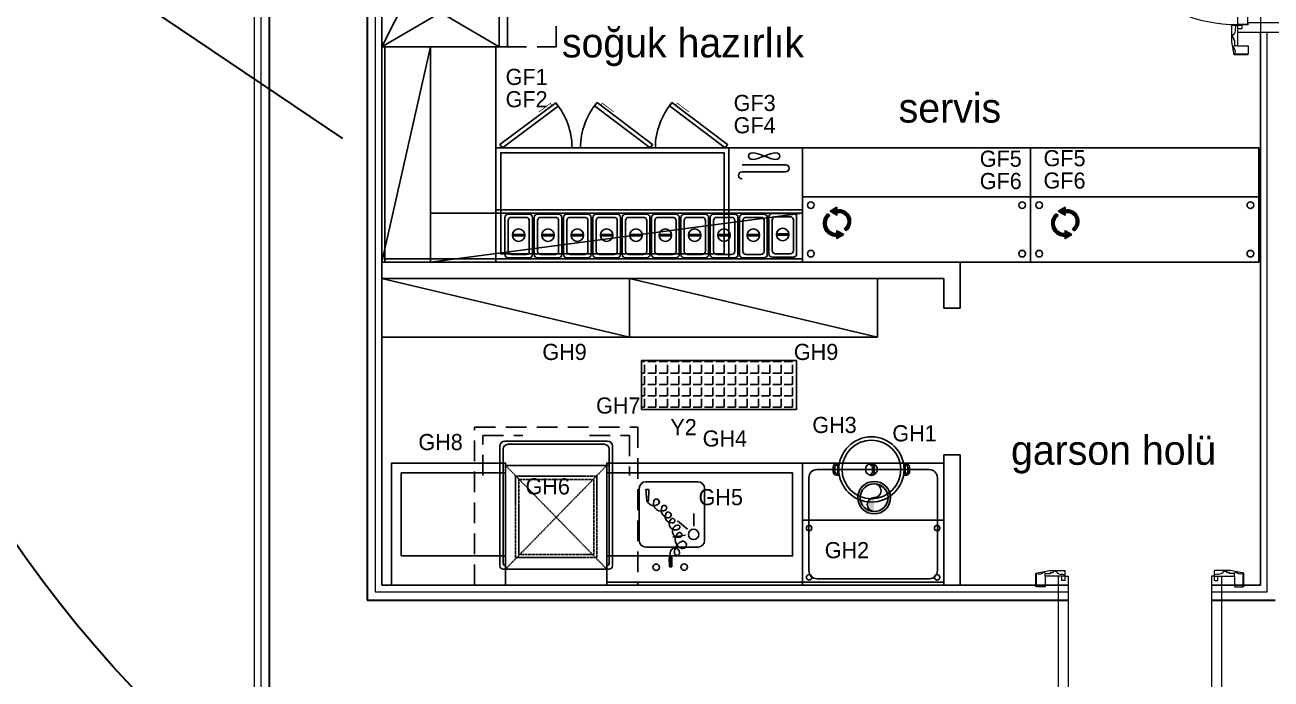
# Model space of a CAD drawing. Header units: millimetres. Extents: x 4346 to 24970, y -10214 to -5839.
# Drawn here: x 12001 to 12765, y -7282 to -6881 of the extents above; entities that cross this region are included whole.
import ezdxf

# ---------------------------------------------------------------- set-up
doc = ezdxf.new("R2010")
doc.units = ezdxf.units.MM
for name, pattern in [('CONTINUA', [0]), ('DASHED', [0.75, 0.5, -0.25]), ('HIDDENX2', [19.049999999999997, 12.7, -6.349999999999998])]:
    doc.linetypes.add(name, pattern=pattern)
doc.layers.add('a_mermer', color=143, linetype='Continuous', lineweight=0, transparency=0.2)
for name, color, linetype, lineweight in [('Duvar', 7, 'Continuous', 30), ('duvar mevcut', 55, 'Continuous', 30), ('QAPI_UST_KESIM', 1, 'Continuous', 5), ('TEFRIS', 11, 'Continuous', 15), ('WL - ALÇIPAN KAPLAMA', 30, 'Continuous', 15)]:
    doc.layers.add(name, color=color, linetype=linetype, lineweight=lineweight)
doc.layers.add('MUTFAKEKİPMAN', color=1, linetype='Continuous')
doc.layers.add('S2000-002 Çizgi', color=1, linetype='Continuous')
doc.styles.add('TAKSİM', font='GOTHIC.TTF', dxfattribs={"height": 20})
pattern_1 = [(360, (9878.088554248385, -4800.784602951489), (-1e-16, -0.5588000000000001), [0.4064, -0.1524]), (270, (9878.088554248385, -4800.784602951489), (-0.5588000000000001, 0), [0.4064, -0.1524])]
pattern_2 = [(360, (10018.08855424838, -4800.784602951489), (-1e-16, -0.5588000000000001), [0.4064, -0.1524]), (270, (10018.08855424838, -4800.784602951489), (-0.5588000000000001, 0), [0.4064, -0.1524])]

# ---------------------------------------------------------------- blocks, each defined once
blk = doc.blocks.new('kapipervaz')
at = {"layer": 'QAPI_UST_KESIM'}
for p, q in [((76393.1638356929, 185959.695315808), (76395.20684700957, 185959.695315808)), ((76393.1638356929, 185959.695315808), (76393.1638356929, 185956.2743294842)), ((76395.20684700957, 185959.695315808), (76395.20684700957, 185957.153009029)), ((76405.5725772633, 185957.186470762), (76405.5725772633, 185963.6807021952)), ((76405.5725772633, 185963.6807021952), (76410.76383569294, 185963.6807021952)), ((76410.76383569294, 185963.6807021952), (76410.76383569294, 185955.6807021952)), ((76393.1638356929, 185957.153009029), (76405.5725772633, 185957.153009029)), ((76402.17270465502, 185954.9110869108), (76400.76651754006, 185954.9110869108)), ((76405.5725772633, 185955.4799328736), (76402.17270465502, 185955.4799328736)), ((76402.17270465502, 185955.4799328736), (76402.17270465502, 185954.9110869108)), ((76405.5725772633, 185957.186470762), (76405.5725772633, 185955.4799328736)), ((76405.5725772633, 185955.4799328736), (76405.5725772633, 185955.0919742851)), ((76407.00369297907, 185955.0524700655), (76407.19150859996, 185955.0524700655))]:
    blk.add_line(p, q, dxfattribs=at)
for centre, radius, start, end in [((76393.31254312303, 185956.2892656081), 0.1542497506080976, 164.5943422603598, 245.8606193306625), ((76393.65526630911, 185953.5681765914), 2.612043186259016, 60.47103065887906, 98.93762662538923), ((76395.16244571957, 185956.0066962178), 0.2752979324185109, 217.022193730535, 348.7051458961134), ((76395.72266867508, 185952.3472876665), 3.617153806992257, 35.94993502471974, 94.60262331255531), ((76399.62982940911, 185955.0699400055), 1.147734382486665, 211.4655184322765, 352.0443927810945), ((76406.29563616018, 185955.3439616222), 0.7657099884225294, 199.2135385886536, 337.6241029743033), ((76409.03012128099, 185953.0351291626), 2.729498288994884, 74.45502487417163, 132.346169137744), ((76410.26077239358, 185955.7956157214), 0.516021125181026, 194.6871218956037, 347.1328320216811)]:
    blk.add_arc(centre, radius, start, end, dxfattribs=at)
blk = doc.blocks.new('papuc1')
at = {"layer": 'QAPI_UST_KESIM'}
for p, q in [((76393.19325351737, 185928.5666026515), (76401.29325351739, 185930.0666026516)), ((76401.29325351737, 185930.0666026516), (76411.19325351738, 185930.0666026516)), ((76411.19325351738, 185925.7090189031), (76411.19325351738, 185930.0666026516)), ((76393.19325351737, 185920.013139361), (76393.19325351737, 185928.5666026515))]:
    blk.add_line(p, q, dxfattribs=at)
blk = doc.blocks.new('k07')
at = {"layer": 'QAPI_UST_KESIM'}
for p, q in [((-93.89999999848078, -31.09914593965641), (-93.89999999849533, 55.00778437581812)), ((-88.99999999847205, 48.95828433816405), (-88.99999999847205, 55.0087843004867)), ((-75.22081599781814, 54.95828433816405), (-88.99999999841384, 54.95828433816405)), ((-75.22081599781814, 51.86756385943863), (-75.22081599781814, 54.95828433816405)), ((-72.90159413214133, 55.04538564628729), (-73.20934441020654, 55.04538564628729)), ((-71.25580017219181, 53.15723617314052), (-71.25580017220636, 53.73529507819603)), ((-60.12272127433971, 54.34525332718022), (-60.12272127433971, 54.65723617312597)), ((-60.12272127433971, 54.65723617312597), (-54.48444089165423, 54.65723617314779)), ((-27.64335349647445, 54.65723617313324), (-54.48444089165423, 54.65723617314779)), ((-27.64335349647445, 54.34525332718749), (-27.64335349647445, 54.65723617313324)), ((-16.54419982623949, 53.15723617316235), (-16.54419982622494, 53.73529507821786)), ((-14.89840586628998, 55.04538564630911), (-14.59065558822476, 55.04538564630911)), ((-12.57918400061317, 54.95828433816405), (1.19999999999709, 54.95828433816405)), ((-12.57918400059862, 51.86756385943863), (-12.57918400061317, 54.95828433816405)), ((1.19999999999709, 48.9077843758414), (1.19999999999709, 55.0087843004867)), ((1.19999999999709, 54.95828433816405), (1.19999999999709, 48.95828433816405)), ((6.100000000005821, -31.09914593965641), (6.100000000020373, 55.00778437581812)), ((-89.19999999846914, 48.4077843758123), (-87.79999999847496, 48.4077843758123)), ((-75.22081599781814, 48.95828433816769), (-88.99999999847205, 48.95828433816405)), ((-87.79999999847496, -31.09914593965641), (-87.79999999847496, 48.4077843758123)), ((-75.22081599781814, 51.96856378404118), (-75.22081599781814, 48.95828433816769)), ((-75.1868907703174, 53.15723617311141), (-12.57918400059862, 53.15723617313324)), ((-75.1868907703174, 50.6788914703684), (-12.57918400059862, 50.67889147034657)), ((-72.90159413214133, 48.79074199719253), (-73.20934441020654, 48.79074199719253)), ((-71.25580017219181, 50.67889147033929), (-71.25580017220636, 50.10083256528378)), ((-60.12272127433971, 49.4908743162996), (-60.12272127433971, 49.17889147035385)), ((-60.12272127433971, 49.17889147035385), (-54.48444089165423, 49.17889147033202)), ((-27.64335349647445, 49.17889147034657), (-54.48444089165423, 49.17889147033202)), ((-27.64335349647445, 49.49087431629232), (-27.64335349647445, 49.17889147034657)), ((-16.54419982623949, 50.67889147031747), (-16.54419982622494, 50.10083256526195)), ((-14.89840586628998, 48.7907419971707), (-14.59065558822476, 48.7907419971707)), ((-12.57918400059862, 51.96856378404118), (-12.57918400061317, 48.95828433816769)), ((-12.57918400061317, 48.95828433816769), (1.19999999999709, 48.95828433816405)), ((0, -31.09914593965641), (0, 48.4077843758123)), ((1.399999999994179, 48.4077843758123), (0, 48.4077843758123)), ((-89.59999999847787, -31.09914593965641), (-87.79999999847496, -31.09914593965641)), ((1.80000000000291, -31.09914593965641), (0, -31.09914593965641))]:
    blk.add_line(p, q, dxfattribs=at)
for points in [[(1.19999999999709, 55.0087843004867), (1.19999999999709, 145.2087842989558)], [(-89.19999999846914, 48.4077843758123), (-89.19999999846914, 54.98201424452327), (-89.59999999840511, 54.98201424452327)], [(1.799999999973807, 54.98201424458148), (1.399999999994179, 54.98201424452327), (1.399999999994179, 48.4077843758123)]]:
    blk.add_lwpolyline(points, dxfattribs=at)
for points in [[(-68.25580017214816, 53.13172767287597), (-68.25580017214816, 53.63172767287597), (-68.50580017214816, 53.63172767287597, 0.9999999999999998), (-69.50580017214816, 53.63172767287597), (-69.75580017214816, 53.63172767287597), (-69.75580017214816, 53.13172767287597)], [(-18.010274598666, 53.15723617313324), (-18.010274598666, 53.65723617313324), (-18.260274598666, 53.65723617313324, 0.9999999999999998), (-19.260274598666, 53.65723617313324), (-19.510274598666, 53.65723617313324), (-19.510274598666, 53.15723617313324)], [(-68.25580017214816, 50.70439997060384), (-68.25580017214816, 50.20439997060384), (-68.50580017214816, 50.20439997060384, -0.9999999999999998), (-69.50580017214816, 50.20439997060384), (-69.75580017214816, 50.20439997060384), (-69.75580017214816, 50.70439997060384)], [(-18.010274598666, 50.67889147034657), (-18.010274598666, 50.17889147034657), (-18.260274598666, 50.17889147034657, -0.9999999999999998), (-19.260274598666, 50.17889147034657), (-19.510274598666, 50.17889147034657), (-19.510274598666, 50.67889147034657)]]:
    blk.add_lwpolyline(points, format="xyb", dxfattribs=at)
for centre, radius, start, end in [((1.19999999999709, 55.0087843004867), 90.19999999846914, 90, 180), ((1.19999999999709, 55.0087843004867), 90.19999999846914, 90, 180), ((-74.40469098105677, 54.92813312865019), 1.201083501398388, 5.60226751866977, 180.4803459106134), ((-71.02235357140307, 55.71736608640913), 1.995771228625129, 199.6760773813971, 263.2826994387108), ((-61.49113848341221, 52.40857388232234), 1.922057722509763, 94.51434297176206, 156.6514180659133), ((-60.70547032296599, 41.26012984496174), 13.09809348717394, 87.45000398561174, 94.1020635381069), ((-27.06060444784816, 41.26012984496901), 13.09809348717394, 85.89793646189311, 92.54999601438827), ((-26.27493628740194, 52.40857388232962), 1.922057722509763, 23.34858193408671, 85.48565702823792), ((-16.77764642702823, 55.71736608643096), 1.995771228625129, 276.7173005612892, 340.3239226186029), ((-13.39530901737453, 54.92813312867202), 1.201083501398388, 359.5196540893866, 174.3977324813303), ((-74.40469098105677, 48.90799451482962), 1.201083501398388, 179.5196540893866, 354.3977324813302), ((-71.02235357140307, 48.11876155707068), 1.995771228625129, 96.71730056128924, 160.3239226186029), ((-61.49113848341221, 51.42755376115747), 1.922057722509763, 203.3485819340867, 265.485657028238), ((-60.70547032296599, 62.57599779851807), 13.09809348717394, 265.8979364618931, 272.5499960143882), ((-27.06060444784816, 62.5759977985108), 13.09809348717394, 267.4500039856117, 274.1020635381069), ((-26.27493628740194, 51.42755376115019), 1.922057722509763, 274.5143429717621, 336.6514180659133), ((-16.77764642702823, 48.11876155704886), 1.995771228625129, 19.67607738139708, 83.2826994387108), ((-13.39530901737453, 48.9079945148078), 1.201083501398388, 185.6022675186697, 0.4803459106134681)]:
    blk.add_arc(centre, radius, start, end, dxfattribs=at)
for name, p in [('papuc1', (-76500.79325351579, -185871.5588182756)), ('kapipervaz', (-76391.36383569293, -185988.2263811169))]:
    blk.add_blockref(name, p, dxfattribs=at)
at = {"layer": 'QAPI_UST_KESIM', "rotation": 180}
for name, p in [('kapipervaz', (76303.56383569445, 186012.1350232736)), ('papuc1', (76412.99325351733, 185895.4674604322))]:
    blk.add_blockref(name, p, dxfattribs=at)
at = {"layer": 'QAPI_UST_KESIM', "extrusion": (0, 0, -1), "zscale": -1, "rotation": 180}
for name, p in [('kapipervaz', (76391.36383569299, 186012.1350232736)), ('papuc1', (76500.79325351585, 185895.4674604322))]:
    blk.add_blockref(name, p, dxfattribs=at)
at = {"layer": 'QAPI_UST_KESIM', "extrusion": (0, 0, -1), "zscale": -1}
for name, p in [('papuc1', (-76412.99325351737, -185871.5588182756)), ('kapipervaz', (-76303.56383569451, -185988.2263811169))]:
    blk.add_blockref(name, p, dxfattribs=at)
blk = doc.blocks.new('A$C01E77913')
at = {"layer": 'MUTFAKEKİPMAN'}
for points in [[(1.999996831329099, 26.79714285829232), (14.9999968313291, 26.79714285829414, -0.4142135623731128), (16.9999968313291, 24.79714285829414), (16.9999968313291, 2.000004429532964, -0.4142135623730951), (14.9999968313291, 4.4295329644e-06), (1.999996831329099, 4.4295347834e-06, -0.4142135623730774), (-3.1686709008e-06, 2.000004429534782), (-3.1686709008e-06, 24.79714285829232, -0.4142135623730951)], [(3.999996831329098, 24.79714285829141), (12.99999683132819, 24.79714285829232, -0.4142135623731679), (14.9999968313291, 22.79714285829232), (14.99999683132819, 4.000004429532962, -0.4142135623731364), (12.99999683132819, 2.000004429532964), (3.999996831329098, 2.000004429533873, -0.4142135623730466), (1.999996831329099, 4.000004429533873), (1.999996831329099, 22.79714285829141, -0.4142135623730542)]]:
    blk.add_lwpolyline(points, format="xyb", close=True, dxfattribs=at)
blk.add_lwpolyline([(4.713619910745819, 14.26656825662758), (12.2114784227283, 14.26656825662758), (12.2114784227283, 13.5171988007387), (4.713619910745819, 13.5171988007387)], close=True, dxfattribs=at)
blk.add_circle((8.462549166737062, 13.86656825662794), 3.823091046240757, dxfattribs=at)
blk = doc.blocks.new('188-70-M')
at = {"layer": 'S2000-002 Çizgi'}
blk.add_line((47.5828727978951, -126.0117666310762), (47.5828727978951, 61.98823336892383), dxfattribs=at)
for points in [[(-20.41712720210489, -126.0117666310762), (49.58287279789511, -126.0117666310762), (49.58287279789511, 61.98823336892383), (-20.41712720210489, 61.98823336892383)], [(17.58287279789511, 61.98823336892383), (17.58287279789511, -126.0179321939831), (49.58287279789511, -126.0179321939831), (49.58287279789511, 61.98823336892383)], [(-48.08220201381482, 25.29691401171658), (-22.47086498889257, 59.52587712477907), (-20.41712720210489, 57.9891969032833), (-46.02846422703443, 23.76023379021717)], [(44.58287279789511, -78.01176663107617), (44.58287279789511, 58.98823336892383), (-17.41712720210489, 58.98823336892383), (-17.41712720210489, -78.01176663107617)], [(-48.23268370050937, -0.0707618460110098), (-22.46375602002081, -34.18124214456111), (-20.41712720210489, -32.63510648373267), (-46.18605488259345, 1.475373814817429)], [(-48.23268370050937, -46.04843652104682), (-22.46375602002081, -80.15891681959693), (-20.41712720210489, -78.61278115876848), (-46.18605488259345, -44.50230086021838)], [(-17.39098848664434, -109.5717813320698), (-17.21895875332848, -108.1147864128506), (-16.76542582003458, -106.4126895446025), (-16.12422408675775, -104.5471913770016), (-15.38918795349309, -102.599992559728), (-14.65415182022843, -100.6527937424543), (-14.01295008695888, -98.7872955748535), (-13.55941715366498, -97.08519870660533), (-13.38738742034911, -95.62820378738616), (-13.55941715366498, -94.48439469192458), (-14.01295008695888, -93.6673881951683), (-14.65415182023571, -93.1771842971102), (-15.38918795350037, -93.01378299776115), (-16.12422408676502, -93.1771842971102), (-16.76542582003458, -93.66738819516468), (-17.21895875332848, -94.48439469192458), (-17.39098848664434, -95.62820378738616), (-17.21895875332848, -97.08519870660533), (-16.76542582003458, -98.7872955748535), (-16.12422408675775, -100.6527937424543), (-15.38918795349309, -102.599992559728), (-14.65415182022843, -104.5471913770016), (-14.01295008695888, -106.4126895446025), (-13.55941715366498, -108.114786412847), (-13.38738742034911, -109.5717813320698), (-13.55941715366498, -110.7155904275314), (-14.01295008695888, -111.5325969242876), (-14.65415182023571, -112.0228008223457), (-15.38918795350037, -112.1862021216948), (-16.12422408676502, -112.0228008223457), (-16.76542582003458, -111.5325969242876), (-17.21895875332848, -110.7155904275314)]]:
    blk.add_lwpolyline(points, close=True, dxfattribs=at)
at = {"layer": 'S2000-002 Çizgi', "const_width": 0.4275000000000002}
for points in [[(-46.39702062735159, 27.54912019135009), (-47.72043369671155, 28.53934528320315), (-43.48951056066288, 34.19387678295243), (-42.40617949640728, 35.64172384386257)], [(-46.53713312326726, -2.315172062732016), (-47.85596522695413, -3.311490168049203), (-43.59900854372972, -8.946448629474617), (-42.50901157006592, -10.38928399913857)], [(-46.53713312326726, -48.29284673776783), (-47.85596522695413, -49.28916484308501), (-43.59900854372972, -54.92412330451408), (-42.50901157006592, -56.36695867417438)]]:
    blk.add_lwpolyline(points, dxfattribs=at)
at = {"layer": 'S2000-002 Çizgi'}
blk.add_lwpolyline([(47.5828727978951, -81.01176663107617), (-20.41712720210489, -81.01176663107617)], dxfattribs=at)
for points in [[(-10.08126293549867, -89.00863300746279), (-10.08126293549867, -115.6804314268083, 1), (-5.735458944036508, -115.6804314268083)], [(-5.735458944036508, -115.6804314268083), (-5.735458944036508, -89.00863300746279, -1), (-1.389654952581621, -89.00863300746279)]]:
    blk.add_lwpolyline(points, format="xyb", dxfattribs=at)
for centre, radius, start, end in [((-20.41712720210489, 57.9891969032833), 42.74999999999995, 229.7550348337713, 270), ((-20.41712720210489, -32.63510648373267), 42.74999999999999, 90, 130.50921266378), ((-20.41712720210489, -78.61278115876848), 42.74999999999999, 90, 130.50921266378)]:
    blk.add_arc(centre, radius, start, end, dxfattribs=at)
at = {"layer": 'S2000-002 Çizgi', "xscale": -1, "rotation": 90}
for p in [(46.98144644180865, 56.48206463734459), (46.98144644180865, 38.48206463734459), (46.98144644180865, 20.48206463734459), (46.98144644180865, 2.482064637344592), (46.98144644180865, -15.51793536265541), (46.98144644180865, -33.51793536265541), (46.98144644180865, -51.5179353626554), (46.98144644180865, -69.51793536265541), (46.98144644180865, -87.51793536265541), (46.58672269568342, -105.5179353626554)]:
    blk.add_blockref('A$C01E77913', p, dxfattribs=at)
blk = doc.blocks.new('A$C6B106424')
at = {"layer": 'S2000-002 Çizgi'}
h = blk.add_hatch(dxfattribs=at)
h.set_pattern_fill('LINE', color=256, scale=0.5, angle=90, style=0)
h.set_pattern_definition([(90, (-1215.703073314944, -3768.810531495854), (-1.587499999999999, 1e-16), [])])
h.paths.add_polyline_path([(50.05683666282855, 4.255045178198995), (43.91484436783867, 4.255045178198995), (43.91484436783867, -6.3195602706e-06), (50.05683666282855, -6.3195602706e-06)])
for p, q in [((1.62689138961e-05, 9.255045178198996), (42.35001626891381, 81.35504517819938)), ((1.62689138961e-05, 81.35504517819938), (42.20001626891371, 9.255045178198996)), ((42.20001626891371, 81.35504517819938), (42.20001626891371, 9.255045178198996)), ((1.62689138961e-05, 9.255045178198996), (84.70001626891371, 9.255045178198996))]:
    blk.add_line(p, q, dxfattribs=at)
for points in [[(1.62689138961e-05, 4.255045178198995), (84.70001626891371, 4.255045178198995), (84.70001626891371, 81.35504517819938), (1.62689138961e-05, 81.35504517819938)], [(50.05683666282855, -6.3195602706e-06), (43.91484436783867, -6.3195602706e-06), (43.91484436783867, 4.255045178198995), (50.05683666282855, 4.255045178198995)]]:
    blk.add_lwpolyline(points, close=True, dxfattribs=at)
at = {"layer": 'S2000-002 Çizgi', "linetype": 'DASHED'}
blk.add_lwpolyline([(47.20001626891371, 67.255045178199), (47.20001626891371, 14.255045178199), (79.70001626891371, 14.255045178199), (79.70001626891371, 67.255045178199)], close=True, dxfattribs=at)
blk.add_lwpolyline([(49.20001626891418, 60.255045178199), (49.20001626891418, 21.255045178199, 0.4142135623730982), (54.20001626891418, 16.255045178199), (72.70001626891371, 16.255045178199, 0.4142135623730951), (77.70001626891371, 21.255045178199), (77.70001626891371, 60.255045178199, 0.4142135623730951), (72.70001626891371, 65.255045178199), (54.20001626891418, 65.255045178199, 0.4142135623730951)], format="xyb", close=True, dxfattribs=at)
blk = doc.blocks.new('A$C7ED97EAE')
at = {"layer": 'S2000-002 Çizgi'}
for p, q in [((3.500010246488272, 88.50000217834713), (65.50001024648736, 88.50000217834713)), ((3.500010246488272, 15.00000217834713), (3.500010246488272, 88.50000217834713)), ((65.50001024648827, 88.50000217834713), (65.50001024648827, 15.00000217834713)), ((1.0246488273e-05, 3.000002178347132), (1.0246488273e-05, 76.50000217834712)), ((2.000010246488272, 78.50000217834712), (3.500010246488272, 78.50000217834712)), ((3.500010246488272, 78.50000217834712), (65.50001024648827, 78.50000217834712)), ((3.500010246488272, 76.50000217834712), (3.500010246488272, 76.50000217834712)), ((65.50001024648827, 78.50000217834712), (67.00001024648827, 78.50000217834712)), ((65.50001024648827, 76.50000217834712), (65.50001024648827, 76.50000217834712)), ((69.00001024648827, 76.50000217834712), (69.00001024648827, 3.000002178347132)), ((2.000010246488272, 5.000002178347131), (2.000010246488272, 75.00000217834712)), ((67.00001024648827, 75.00000217834712), (67.00001024648827, 5.000002178347131)), ((65.50001024648827, 15.00000217834713), (3.500010246488272, 15.00000217834713)), ((67.00001024648827, 15.00000217834713), (65.50001024648827, 15.00000217834713)), ((66.00001024648827, 2.1783471311e-06), (3.000010246488272, 2.1783471311e-06)), ((64.00001024648827, 2.00000217834713), (5.000010246488271, 2.00000217834713))]:
    blk.add_line(p, q, dxfattribs=at)
at = {"layer": 'S2000-002 Çizgi', "linetype": 'DASHED'}
for p, q in [((65.50001024648827, 78.50000217834712), (3.500010246488272, 15.00000217834713)), ((65.50001024648827, 15.00000217834713), (3.500010246488272, 78.50000217834712))]:
    blk.add_line(p, q, dxfattribs=at)
for points in [[(9.500010246488273, 21.50000217834713), (59.50001024648827, 21.50000217834713), (59.50001024648827, 71.50000217834712), (9.500010246488273, 71.50000217834712)], [(11.50001024648827, 23.50000217834713), (57.50001024648829, 23.50000217834713), (57.50001024648829, 69.50000217834713), (11.50001024648827, 69.50000217834713)]]:
    blk.add_lwpolyline(points, close=True, dxfattribs=at)
at = {"layer": 'S2000-002 Çizgi'}
for centre, radius, start, end in [((2.000010246488272, 76.50000217834712), 2, 90, 180), ((3.500010246488272, 75.00000217834712), 1.5, 90, 180), ((65.50001024648827, 75.00000217834712), 1.5, 0, 90), ((67.00001024648827, 76.50000217834712), 2, 0, 90), ((3.000010246488272, 3.000002178347132), 3, 180, 270), ((5.000010246488271, 5.000002178347131), 3, 180, 270), ((64.00001024648827, 5.000002178347131), 3, 270, 0), ((66.00001024648827, 3.000002178347132), 3, 270, 0)]:
    blk.add_arc(centre, radius, start, end, dxfattribs=at)
blk = doc.blocks.new('A$C7BE05278')
at = {"layer": 'S2000-002 Çizgi'}
h = blk.add_hatch(color=256, dxfattribs=at)
h.paths.add_polyline_path([(4.65492532542612, 9.898020504060693, -0.0254540388138724), (4.812879836260434, 10.41693911079756, 0.2780631643644909), (0.7747914160390792, 7.517978797636258), (1.234198395288331, 7.32063334565737, -0.265674594482287)])
h.paths.add_polyline_path([(5.353358682546056, 10.42993756238593, 0.0280936702696383), (4.812879836260434, 10.41693911079756, 0.0254540388138724), (4.65492532542612, 9.898020504060693, -0.0306092462859367), (5.181602026086694, 9.932388311858176, -0.0272591832210282)])
h.paths.add_polyline_path([(5.353358682546056, 10.42993756238593, 0.0272591832210282), (5.181602026086694, 9.932388311858176, -0.171750561192016), (7.899726513819588, 8.982432861739193), (7.899729735640903, 8.982430275491424), (7.899729401836339, 8.982430543446297, -1.347304958902411), (5.221877083569778, 7.148029008417777, -0.1472281063571507), (5.181602026086694, 9.932388311858176, 0.0306092462859367), (4.65492532542612, 9.898020504060693, 0.1387307607989161), (4.745227610351321, 6.997014837954793, 1.34730583943699), (8.212723477333382, 9.372346827678484, 0.1624762197968141)])
h.paths.add_polyline_path([(12.45762094412384, 12.65917178367999), (12.7298647963762, 13.07855619553947, 0.4831156493620086), (4.812879836260434, 10.41693911079756, -0.0280936702696383), (5.353358682546056, 10.42993756238593, -0.4706805542903977)])
for p, q in [((14.40235150171065, 47.58086184750027), (14.34350851271938, 41.66608065156107)), ((14.40235150171065, 47.58086184750027), (14.34350851271938, 41.66608065156107)), ((15.95783050593491, 47.56538722030972), (14.40235150171065, 47.58086184750027)), ((15.95783050593491, 47.56538722030972), (14.40235150171065, 47.58086184750027)), ((15.05397453925979, 47.56342329952031), (14.96802282848966, 38.92372685754617)), ((15.89898751694363, 41.6506060243705), (15.95783050593491, 47.56538722030972)), ((15.89898751694363, 41.6506060243705), (15.95783050593491, 47.56538722030972)), ((14.34350851271938, 41.66608065156107), (15.89898751694363, 41.6506060243705)), ((14.34350851271938, 41.66608065156107), (15.89898751694363, 41.6506060243705)), ((0.4716359942422061, 7.325071192618452), (9.4769175121e-06, 0.0185255322094236)), ((0.4716359942422061, 7.325071192618452), (9.4769175121e-06, 0.0185255322094236)), ((9.4769175121e-06, 0.0185255322094236), (1.861543294268813, 6.1296668719e-06)), ((1.535373552274903, 7.314488637601698), (0.4716359942422061, 7.325071192618452)), ((1.535373552274903, 7.314488637601698), (0.4716359942422061, 7.325071192618452)), ((1.861543294268813, 6.1296668719e-06), (1.535373552274903, 7.314488637601698)), ((1.861543294268813, 6.1296668719e-06), (1.535373552274903, 7.314488637601698))]:
    blk.add_line(p, q, dxfattribs=at)
for centre in [(6.314589084258841, 47.78329982142714), (23.46730341442798, 47.61265665694464)]:
    blk.add_circle(centre, 1.993874977281848, dxfattribs=at)
for centre, radius, start, end in [((17.82680986622336, 38.89528631703979), 2.858928504083036, 179.4300137922993, 359.4300137922993), ((25.12949267821341, 38.82263583850546), 7.635478373126423, 179.4300137922993, 242.0345847360836), ((19.08999451502632, 38.88271956978042), 1.595681346909053, 359.4300137922993, 179.4300137922993), ((23.49082631873057, 30.87532891503679), 5.527892281424153, 105.7663214360119, 225.7833022096344), ((22.59485810685442, 34.04873204564956), 2.230431672701923, 242.0345847360836, 105.7663214360119), ((18.06809985253994, 21.07761661258246), 3.832238507482823, 52.40891607280108, 229.1111938374276), ((20.00265972198554, 25.62346279921712), 3.799618576710261, 74.94982581877468, 261.676276722932), ((19.63543381116801, 23.1134965293395), 1.262930668137685, 261.676276722919, 52.40891607280108), ((20.62206227895422, 27.92703372511642), 1.414225833737619, 225.7833022096251, 74.94982581877468), ((14.42075435163315, 12.55902078819417), 4.976371051418456, 103.1198648412354, 200.7742766455444), ((15.58606062344461, 16.67745475712672), 3.769138441851062, 86.01564200185838, 220.6772142536101), ((13.69040291559258, 15.69259721900789), 1.758807614922345, 236.8087816260012, 103.1198648412354), ((16.4536987744907, 19.21316511866189), 1.365972055132788, 229.1111938374374, 116.3243312398787), ((4.787944316811715, 5.590785390297241), 4.314801899373919, 51.24500499218345, 156.7533020701397), ((9.416469617796793, 8.58028023542829), 4.830957637394316, 57.01033789900134, 197.5794707896074), ((6.427540017452201, 7.633314489045002), 1.695603705118359, 197.5794707896074, 51.24500499219361), ((11.20815072166442, 11.34031731163076), 1.54037625411754, 200.7742766455201, 57.01033789900134)]:
    blk.add_arc(centre, radius, start, end, dxfattribs=at)
blk.add_solid([(15.89898751694363, 41.6506060243705), (14.34350851271938, 41.66608065156107), (15.95783050593491, 47.56538722030972), (14.40235150171065, 47.58086184750027)], dxfattribs=at)
blk = doc.blocks.new('A$C7327736A')
at = {"layer": 'S2000-002 Çizgi'}
for p, q in [((48.34236740073447, 44.26212476996761), (40.53065436218003, 45.37479257697896)), ((49.57255019124841, 40.45288257146831), (43.4748626215105, 35.44497916311821)), ((53.48120514245874, 38.78980419422304), (53.48120514245874, 30.89924716410906))]:
    blk.add_line(p, q, dxfattribs=at)
for points in [[(4.35244246546e-05, 74.99998275778533), (120.0000435244246, 74.99998275778533), (120.0000435244246, -1.72422146534e-05), (4.35244246546e-05, -1.72422146534e-05)], [(4.35244246546e-05, 74.99998275778533), (120.0000435244246, 74.99998275778533), (120.0000435244246, 72.99998275778533), (4.35244246546e-05, 72.99998275778533)], [(4.35244246546e-05, 56.99998275778535), (114.0000435244246, 56.99998275778535), (114.0000435244246, 5.999982757785347), (4.35244246546e-05, 5.999982757785347)]]:
    blk.add_lwpolyline(points, close=True, dxfattribs=at)
blk.add_lwpolyline([(56.00004352442465, 11.49998275778625), (24.00004352442465, 11.49998275778534, -0.4142135623730951), (20.00004352442465, 15.49998275778534), (20.00004352442465, 47.49998275778534, -0.4142135623730951), (24.00004352442465, 51.49998275778535), (56.00004352442465, 51.49998275778624, -0.4142135623730951), (60.00004352442465, 47.49998275778624), (60.00004352442465, 15.49998275778625, -0.4142135623730951)], format="xyb", close=True, dxfattribs=at)
blk.add_circle((53.28583550206804, 43.75533931812742), 3.187919533039348, dxfattribs=at)
blk.add_blockref('A$C7BE05278', (24.04221301849157, 16.16262177032558), dxfattribs=at)
blk = doc.blocks.new('A$C29DC7081')
at = {"layer": 'S2000-002 Çizgi'}
for points in [[(3.736285539522214, 23.44524431142236), (1.999844880010642, 23.44524431142236, 0.4142135623730951), (-0.0001551199893583544, 21.44524431142236), (-0.0001551199893583544, 18.55475568857764, 0.4142135623730951), (1.999844880010642, 16.55475568857764), (3.736285539522214, 16.55475568857764)], [(43.13833074707873, 23.44524431142236), (44.8747714065903, 23.44524431142236, -0.4142135623730951), (46.8747714065903, 21.44524431142236), (46.8747714065903, 18.55475568857764, -0.4142135623730951), (44.8747714065903, 16.55475568857764), (43.13833074707873, 16.55475568857764)]]:
    blk.add_lwpolyline(points, format="xyb", dxfattribs=at)
for points in [[(23.38089422520716, 16.34552758256723), (21.71462359626094, 17.74333184058196), (21.71462359626094, 22.30651701896932), (23.11919157971533, 23.65207157188706)], [(24.7948183380031, 16.60028321571008), (22.71462359626094, 18.20942712040232), (22.71462359626094, 21.87967872042282), (24.12559582198264, 23.59543713802304)]]:
    blk.add_lwpolyline(points, dxfattribs=at)
for points in [[(2.829287159407613, 22.44524431142236), (1.999844880010642, 22.44524431142236, 0.4142135623730993), (0.9998448800106416, 21.44524431142236), (0.9998448800106416, 18.55475568857764, 0.4142135623731038), (1.999844880010642, 17.55475568857764), (2.829287159407613, 17.55475568857764)], [(44.04532912719333, 22.44524431142236), (44.8747714065903, 22.44524431142236, -0.4142135623730993), (45.8747714065903, 21.44524431142236), (45.8747714065903, 18.55475568857764, -0.4142135623731038), (44.8747714065903, 17.55475568857764), (44.04532912719333, 17.55475568857764)]]:
    blk.add_lwpolyline(points, format="xyb", close=True, dxfattribs=at)
for radius in [20, 18, 3.660725084202026]:
    blk.add_circle((23.43730814330047, 20), radius, dxfattribs=at)

msp = doc.modelspace()

# ---------------------------------------------------------------- hatches: boundary and pattern name
at = {"layer": 'Duvar'}
h = msp.add_hatch(color=256, dxfattribs=at)
h.dxf.hatch_style = 1
h.paths.add_polyline_path([(11668.18156436193, -10136.76829734504), (17499.17554436194, -10136.76829734504), (17499.17554436194, -6058.853834345038), (11668.18156436193, -6058.853834345038)], flags=16)
h.paths.add_polyline_path([(11590.61596436193, -10214.33389734504), (17576.74114436193, -10214.33389734504), (17576.74114436193, -5981.288234345038), (11590.61596436193, -5981.288234345038)])
at = {"layer": 'Duvar', "true_color": 0x636466}
h = msp.add_hatch(color=251, dxfattribs=at)
h.dxf.hatch_style = 1
h.paths.add_polyline_path([(11719.89196436193, -10085.05789734504), (17447.46514436194, -10085.05789734504), (17447.46514436194, -6110.564234345038), (11719.89196436193, -6110.564234345038)], flags=16)
h.paths.add_polyline_path([(11668.18156436193, -10136.76829734504), (17499.17554436194, -10136.76829734504), (17499.17554436194, -6058.853834345038), (11668.18156436193, -6058.853834345038)])
at = {"layer": 'Duvar'}
h = msp.add_hatch(color=256, dxfattribs=at)
h.dxf.hatch_style = 1
h.paths.add_polyline_path([(11750.05636436193, -10054.89349734504), (17417.30074436194, -10054.89349734504), (17417.30074436194, -6140.728634345041), (11750.05636436193, -6140.728634345041)], flags=16)
h.paths.add_polyline_path([(11719.89196436193, -10085.05789734504), (17447.46514436194, -10085.05789734504), (17447.46514436194, -6110.564234345038), (11719.89196436193, -6110.564234345038)])
at = {"layer": 'S2000-002 Çizgi'}
h = msp.add_hatch(dxfattribs=at)
h.set_pattern_fill('ANGLE', color=256, scale=0.08, style=0)
h.set_pattern_definition(pattern_1)
edge = h.paths.add_edge_path()
edge.add_ellipse((12500.20411794838, -7001.585957623739), major_axis=(3.926280879098405, 3.926280879098405), ratio=0.999999999999866, start_angle=260.879958972043, end_angle=418.6088662258045)
edge.add_line((12498.89763280068, -6996.189249400945), (12498.89763280068, -6994.589249400945))
edge.add_ellipse((12500.22998522842, -7001.595256921381), major_axis=(-5.042782186855692, 5.042782186855692), ratio=0.9999999999999281, start_angle=171.7161694729124, end_angle=325.76752538108127, ccw=False)
edge.add_line((12504.49360485953, -7007.311973812165), (12503.45843544105, -7006.084933144905))
h.paths.add_polyline_path([(12494.71955553731, -6995.272925639495), (12498.89763280068, -6992.860711606797), (12498.89763280068, -6997.685139672193)])
h = msp.add_hatch(dxfattribs=at)
h.set_pattern_fill('ANGLE', color=256, scale=0.08, style=0)
h.set_pattern_definition(pattern_2)
edge = h.paths.add_edge_path()
edge.add_ellipse((12640.20411794838, -7001.585957623739), major_axis=(3.926280879098405, 3.926280879098405), ratio=0.999999999999866, start_angle=260.879958972043, end_angle=418.6088662258045)
edge.add_line((12638.89763280068, -6996.189249400945), (12638.89763280068, -6994.589249400945))
edge.add_ellipse((12640.22998522842, -7001.595256921381), major_axis=(-5.042782186855692, 5.042782186855692), ratio=0.9999999999999281, start_angle=171.7161694729124, end_angle=325.76752538108127, ccw=False)
edge.add_line((12644.49360485953, -7007.311973812165), (12643.45843544105, -7006.084933144905))
h.paths.add_polyline_path([(12634.71955553731, -6995.272925639495), (12638.89763280068, -6992.860711606797), (12638.89763280068, -6997.685139672193)])
h = msp.add_hatch(dxfattribs=at)
h.set_pattern_fill('ANGLE', color=256, scale=0.08, style=0)
h.set_pattern_definition(pattern_1)
edge = h.paths.add_edge_path()
edge.add_line((12498.89763280068, -7008.989249400945), (12498.89763280068, -7010.589249400945))
edge.add_ellipse((12498.43460575467, -7002.796710335543), major_axis=(5.519875865050897, 5.519875865050897), ratio=0.9999999999998866, start_angle=87.01296561517859, end_angle=228.4004756552081, ccw=False)
edge.add_line((12493.2098700343, -6996.996693457691), (12494.56554053079, -6997.958920734732))
edge.add_ellipse((12498.43583252479, -7002.804753216046), major_axis=(4.385273797372311, 4.385273797372311), ratio=0.9999999999997801, start_angle=83.61382491628162, end_angle=229.2703873723542)
h.paths.add_polyline_path([(12498.89763280068, -7007.260711606797), (12503.07571006404, -7009.672925639495), (12498.89763280068, -7012.085139672195)])
h = msp.add_hatch(dxfattribs=at)
h.set_pattern_fill('ANGLE', color=256, scale=0.08, style=0)
h.set_pattern_definition(pattern_2)
edge = h.paths.add_edge_path()
edge.add_line((12638.89763280068, -7008.989249400945), (12638.89763280068, -7010.589249400945))
edge.add_ellipse((12638.43460575467, -7002.796710335543), major_axis=(5.519875865050897, 5.519875865050897), ratio=0.9999999999998866, start_angle=87.01296561517859, end_angle=228.4004756552081, ccw=False)
edge.add_line((12633.2098700343, -6996.996693457691), (12634.56554053079, -6997.958920734732))
edge.add_ellipse((12638.43583252479, -7002.804753216046), major_axis=(4.385273797372311, 4.385273797372311), ratio=0.9999999999997801, start_angle=83.61382491628162, end_angle=229.2703873723542)
h.paths.add_polyline_path([(12638.89763280068, -7007.260711606797), (12643.07571006404, -7009.672925639495), (12638.89763280068, -7012.085139672195)])
h = msp.add_hatch(dxfattribs=at)
h.set_pattern_fill('ANGLE', color=256, angle=89.99999999999997)
h.set_pattern_definition([(90, (3544.906413825426, -535.6552200481583), (-6.985, 3.689521038412409e-15), [5.08, -1.905]), (180, (3544.906413825426, -535.6552200481583), (-4.117228933014623e-15, -6.985), [5.08, -1.905])])
h.paths.add_polyline_path([(12379.10082945896, -7116.898563137518), (12379.10082945896, -7086.898563137518), (12474.10082945896, -7086.898563137518), (12474.10082945896, -7116.898563137518)])
h = msp.add_hatch(color=256, dxfattribs=at)
edge = h.paths.add_edge_path(flags=17)
edge.add_arc((12521.76254735502, -7171.000686220168), 8.5, 0, 360)
edge = h.paths.add_edge_path()
edge.add_arc((12521.76254735502, -7171.000686220168), 10, 0, 360)
edge = h.paths.add_edge_path(flags=16)
edge.add_arc((12521.76254735502, -7175.250686220168), 4.25, 90, 270)

# ---------------------------------------------------------------- linework, layer by layer
at = {"layer": 'a_mermer'}
msp.add_lwpolyline([(12640.82128145187, -7224.783364617295), (12219.72128145035, -7224.783364617295), (12219.72128145035, -6426.783364617295), (12758.72128145036, -6426.783364617295), (12758.72128145036, -7224.783364617295), (12728.62128145034, -7224.783364617295)], dxfattribs=at)
at = {"layer": 'Duvar'}
msp.add_line((12000.86921459837, -6819.485643068605), (12195.58250924176, -6950.610775713657), dxfattribs=at)
msp.add_circle((12571.72128145036, -6805.033364116652), 698.2482641955528, dxfattribs=at)
at = {"layer": 'duvar mevcut', "lineweight": 30}
for points in [[(12150.72128145036, -6357.783364617291), (12150.72128145036, -7293.783364617291)], [(12210.72128145036, -6417.783364617291), (12210.72128145036, -7233.783364617291)], [(12210.72128145036, -7233.783364617291), (12640.82128145187, -7233.783364617291)], [(12728.62128145034, -7233.783364617291), (12767.72128145036, -7233.783364617291)]]:
    msp.add_lwpolyline(points, dxfattribs=at)
at = {"layer": 'S2000-002 Çizgi'}
for p, q in [((12326.72128145035, -6684.789529637153), (12219.72128145035, -6894.489529637153)), ((12249.72128145035, -6894.489529637153), (12219.72128145035, -7026.489529637148)), ((12477.72128145036, -6996.489529637151), (12249.72128145035, -7026.489529637151)), ((12494.56554053079, -6997.958920734732), (12493.2098700343, -6996.996693457691)), ((12634.56554053079, -6997.958920734732), (12633.2098700343, -6996.996693457691)), ((12503.45843544105, -7006.084933144905), (12504.49360485953, -7007.311973812163)), ((12643.45843544105, -7006.084933144905), (12644.49360485953, -7007.311973812163)), ((12219.72128145035, -7036.489529637151), (12371.72128145035, -7072.489507724492)), ((12371.72128145035, -7036.489529637151), (12523.72128145035, -7072.489507724492)), ((12564.53478947323, -7054.783364617308), (12574.53478947323, -7054.783364617308)), ((12564.53478947323, -7144.783364617308), (12574.53478947323, -7144.783364617308))]:
    msp.add_line(p, q, dxfattribs=at)
at = {"layer": 'S2000-002 Çizgi', "linetype": 'HIDDENX2'}
for points in [[(12219.72128145035, -6894.489529637153), (12326.72128145035, -6894.489529637153), (12326.72128145035, -6684.789529637153), (12219.72128145035, -6684.789529637153)], [(12276.72128145037, -7127.783364617291), (12376.72128145037, -7127.783364617291), (12376.72128145037, -7224.783364617291), (12276.72128145037, -7224.783364617291)]]:
    msp.add_lwpolyline(points, close=True, dxfattribs=at)
at = {"layer": 'S2000-002 Çizgi'}
for points in [[(12289.72128145035, -7026.489529637149), (12289.72128145035, -6894.489529637153), (12219.72128145035, -6894.489529637153), (12219.72128145035, -7026.489529637149)], [(12221.72128145035, -6894.489529637153), (12221.72128145035, -7026.489529637149), (12219.72128145035, -7026.489529637149), (12219.72128145035, -6894.489529637153)], [(12219.72128145035, -7026.489529637148), (12249.72128145035, -7026.489529637148), (12249.72128145035, -6894.489529637153), (12219.72128145035, -6894.489529637153)], [(12617.72128145036, -6956.489529136518), (12617.72128145036, -7026.489529136518), (12477.72128145036, -7026.489529136518), (12477.72128145036, -6956.489529136518)], [(12757.72128145036, -6956.489529136518), (12757.72128145036, -7026.489529136518), (12617.72128145036, -7026.489529136518), (12617.72128145036, -6956.489529136518)], [(12617.72128145036, -7026.489529637151), (12617.72128145036, -6986.489529637151), (12477.72128145036, -6986.489529136518), (12477.72128145036, -7026.489529136518)], [(12494.71955553731, -6995.272925639495), (12498.89763280068, -6997.685139672193), (12498.89763280068, -6992.860711606797)], [(12757.72128145036, -7026.489529637151), (12757.72128145036, -6986.489529637151), (12617.72128145036, -6986.489529136518), (12617.72128145036, -7026.489529136518)], [(12634.71955553731, -6995.272925639495), (12638.89763280068, -6997.685139672193), (12638.89763280068, -6992.860711606797)], [(12249.72128145035, -6996.489529637151), (12477.72128145036, -6996.489529637151), (12477.72128145036, -7026.489529637151), (12249.72128145035, -7026.489529637151)], [(12503.07571006404, -7009.672925639495), (12498.89763280068, -7012.085139672195), (12498.89763280068, -7007.260711606797)], [(12643.07571006404, -7009.672925639495), (12638.89763280068, -7012.085139672195), (12638.89763280068, -7007.260711606797)], [(12289.72128145035, -7024.489529637149), (12221.72128145035, -7024.489529637149), (12221.72128145035, -7026.489529637148), (12289.72128145035, -7026.489529637148)], [(12219.72128145035, -7072.489529637151), (12219.72128145035, -7036.489529637151), (12371.72128145035, -7036.489529637151), (12371.72128145035, -7072.489529637151)], [(12371.72128145035, -7072.489529637151), (12371.72128145035, -7036.489529637151), (12523.72128145035, -7036.489529637151), (12523.72128145035, -7072.489529637151)], [(12474.10082945896, -7086.898563137518), (12474.10082945896, -7116.898563137518), (12379.10082945896, -7116.898563137518), (12379.10082945896, -7086.898563137518)], [(12295.72128145037, -7224.783364617291), (12225.72128145037, -7224.783364617291), (12225.72128145037, -7149.783364617291), (12295.72128145037, -7149.783364617291)], [(12564.53478947323, -7224.783364617308), (12477.72128145036, -7224.783364617295), (12477.72128145036, -7149.783364617295), (12564.53478947323, -7149.783364617308)], [(12295.72128145037, -7206.783364617291), (12231.72128145037, -7206.783364617291), (12231.72128145037, -7155.783364617291), (12295.72128145037, -7155.783364617291)], [(12564.53478947323, -7184.783364617308), (12477.72128145036, -7184.783364617295), (12477.72128145036, -7224.783364617295), (12564.53478947323, -7224.783364617308)], [(12564.53478947323, -7222.783364617308), (12564.53478947323, -7224.783364617308), (12477.72128145036, -7224.783364617295), (12477.72128145036, -7222.783364617295)]]:
    msp.add_lwpolyline(points, close=True, dxfattribs=at)
for points in [[(12564.53478947322, -7036.489529637151), (12219.72128145035, -7036.489529637151), (12219.72128145035, -7026.489529637122), (12574.53478947322, -7026.489529637122)], [(12574.53478947322, -7026.489529637151), (12574.53478947322, -7026.489529637151), (12574.53478947322, -7054.783364617308)], [(12564.53478947322, -7054.783364617308), (12564.53478947322, -7036.489530137785)], [(12574.53478947323, -7144.783364617308), (12574.53478947323, -7224.783364617295), (12564.53478947323, -7224.783364617295), (12564.53478947323, -7144.783364617308)]]:
    msp.add_lwpolyline(points, dxfattribs=at)
at = {"layer": 'S2000-002 Çizgi', "linetype": 'HIDDENX2'}
for points in [[(12281.72128145037, -7157.363763532787), (12281.72128145037, -7132.783364617291), (12306.30168036586, -7132.783364617291)], [(12347.14088253486, -7132.783364617291), (12371.72128145037, -7132.783364617291), (12371.72128145037, -7157.363763532787)]]:
    msp.add_lwpolyline(points, dxfattribs=at)
at = {"layer": 'S2000-002 Çizgi'}
msp.add_lwpolyline([(12555.53478947323, -7220.783364617308), (12486.72128145036, -7220.783364617295, -0.4142135623730951), (12481.72128145036, -7215.783364617295), (12481.72128145036, -7158.783364617295, -0.4142135623730951), (12486.72128145036, -7153.783364617295), (12555.53478947323, -7153.783364617308, -0.4142135623730951), (12560.53478947323, -7158.783364617308), (12560.53478947323, -7215.783364617308, -0.4142135623730951)], format="xyb", close=True, dxfattribs=at)
for centre, radius in [((12482.92687418012, -6991.632475018699), 2.03290071914671), ((12612.51568872059, -6991.632475519332), 2.03290071914671), ((12622.92687418012, -6991.632475018699), 2.03290071914671), ((12752.51568872059, -6991.632475519332), 2.03290071914671), ((12482.92687418012, -7021.346583254338), 2.03290071914671), ((12612.51568872059, -7021.346583754971), 2.03290071914671), ((12622.92687418012, -7021.346583254338), 2.03290071914671), ((12752.51568872059, -7021.346583754971), 2.03290071914671), ((12521.76254735502, -7171.000686220168), 10), ((12521.76254735502, -7171.000686220168), 8.5), ((12481.86654518202, -7189.691880732455), 1.648195781854156), ((12560.38952574157, -7189.691880732467), 1.648195781854156), ((12481.86654518202, -7219.874848502135), 1.648195781854156), ((12560.38952574157, -7219.874848502148), 1.648195781854156)]:
    msp.add_circle(centre, radius, dxfattribs=at)
for centre, radius, start, end in [((12498.43460575467, -7002.796710335543), 7.806283310970452, 132.0129656151699, 273.4004756552474), ((12498.43583252479, -7002.804753216046), 6.201713678962622, 128.6138249162723, 274.2703873722887), ((12500.22998522842, -7001.595256921381), 7.131570960744617, 306.716169472963, 100.7675253811403), ((12500.20411794838, -7001.585957623739), 5.552599668906809, 305.8799589720255, 103.6088662258975), ((12638.43460575467, -7002.796710335543), 7.806283310970452, 132.0129656151705, 273.4004756552472), ((12638.43583252479, -7002.804753216046), 6.201713678962622, 128.6138249162724, 274.2703873722888), ((12640.22998522842, -7001.595256921381), 7.131570960744617, 306.7161694729627, 100.7675253811409), ((12640.20411794838, -7001.585957623739), 5.552599668906809, 305.8799589720259, 103.6088662258975), ((12521.76254735502, -7166.750686220168), 4.25, 270, 90), ((12521.76254735502, -7175.250686220168), 4.25, 90, 270)]:
    msp.add_arc(centre, radius, start, end, dxfattribs=at)
at = {"layer": 'TEFRIS', "linetype": 'CONTINUA'}
msp.add_lwpolyline([(12758.72128145036, -6426.783364617295), (12219.72128145035, -6426.783364617291), (12219.72128145036, -7224.783364617291), (12617.72128145036, -7224.783364617295)], dxfattribs=at)
at = {"layer": 'WL - ALÇIPAN KAPLAMA'}
for points in [[(12449.72128145036, -8796.783364617291), (12449.72128145036, -7302.783364617291), (12141.72128145036, -7302.783364617291), (12141.72128145036, -6348.783364617291), (12607.72128145036, -6348.783364617291), (12607.72128145036, -6426.783364617291), (12219.72128145035, -6426.783364617291), (12219.72128145036, -7224.783364617291), (12640.82128145187, -7224.783364617291)], [(12453.72128145036, -8792.783364617291), (12453.72128145036, -7298.783364617291), (12145.72128145036, -7298.783364617291), (12145.72128145036, -6352.783364617291), (12603.72128145036, -6352.783364617291), (12603.72128145036, -6422.783364617291), (12215.72128145035, -6422.783364617291), (12215.72128145036, -7228.783364617291), (12640.82128145187, -7228.783364617291)], [(12728.62128145034, -7228.783364617291), (12762.72128145036, -7228.783364617291), (12762.72128145036, -6930.783364617291), (12762.72128145035, -6885.783364615796)], [(12728.62128145034, -7224.783364617291), (12758.72128145036, -7224.783364617291), (12758.72128145036, -6930.783364617291), (12758.72128145035, -6885.7833646158)]]:
    msp.add_lwpolyline(points, dxfattribs=at)

# ---------------------------------------------------------------- block references
at = {"xscale": -1, "rotation": 180}
msp.add_blockref('A$C7327736A', (12357.72123792594, -7149.783381859506), dxfattribs=at)
at = {"layer": 'S2000-002 Çizgi'}
for name, p, rotation in [('A$C6B106424', (12301.07632662855, -6894.489545906067), 90), ('A$C29DC7081', (12543.51483146793, -7133.696148578789), 180)]:
    msp.add_blockref(name, p, dxfattribs=dict(at, rotation=rotation))
at = {"layer": 'S2000-002 Çizgi', "xscale": -1}
for name, p, rotation in [('188-70-M', (12351.70951481928, -6976.906656839254), 90), ('A$C7ED97EAE', (12292.22127120388, -7136.283362438942), 180)]:
    msp.add_blockref(name, p, dxfattribs=dict(at, rotation=rotation))
at = {"layer": 'TEFRIS', "rotation": 90}
msp.add_blockref('k07', (12799.67560066844, -6791.883364617304), dxfattribs=at)
at = {"layer": 'TEFRIS', "xscale": -1, "rotation": 180}
msp.add_blockref('k07', (12728.62128145034, -7250.329043538884), dxfattribs=at)

# ---------------------------------------------------------------- texts
at = {"style": 'TAKSİM'}
for s, height, p in [('soğuk hazırlık', 18, (12330.25924662494, -6900.983030486269)), ('GF1', 9.9, (12295.71534442257, -6917.886515866632)), ('GF2', 9.9, (12295.71534442257, -6931.570108916336)), ('GF3', 9.9, (12435.58375273191, -6933.85067957327)), ('servis ', 18, (12536.80005915329, -6940.946759775338)), ('GF4', 9.9, (12435.58375273191, -6947.534272622974)), ('GF5', 9.9, (12586.53728562016, -6968.059641059017)), ('GF5', 9.9, (12625.66132813481, -6967.733833171731)), ('GF6', 9.9, (12586.53728562016, -6981.743234108721)), ('GF6', 9.9, (12625.66132813481, -6981.417426221435)), ('GH9', 9.9, (12318.24821700671, -7086.567361208117)), ('GH9', 9.9, (12472.53315294216, -7086.567361208117)), ('GH7', 9.9, (12351.19098778415, -7119.451889217076)), ('Y2', 9.9, (12396.77260952114, -7132.687048605187)), ('GH3', 9.9, (12483.82779438785, -7131.351328428436)), ('GH4', 9.9, (12416.57337935082, -7139.652210752271)), ('GH1', 9.9, (12532.90571017843, -7136.490756018333)), ('GH8', 9.9, (12242.22035181324, -7141.861629177414)), ('garson holü', 18, (12605.72192731308, -7150.835137840415)), ('GH6', 9.9, (12307.91859117982, -7169.005803973969)), ('GH5', 9.9, (12414.04649711024, -7175.634038110888)), ('GH2', 9.9, (12491.43145451815, -7208.143949408082))]:
    msp.add_text(s, height=height, dxfattribs=at).set_placement(p)

doc.saveas('drawing.dxf')
